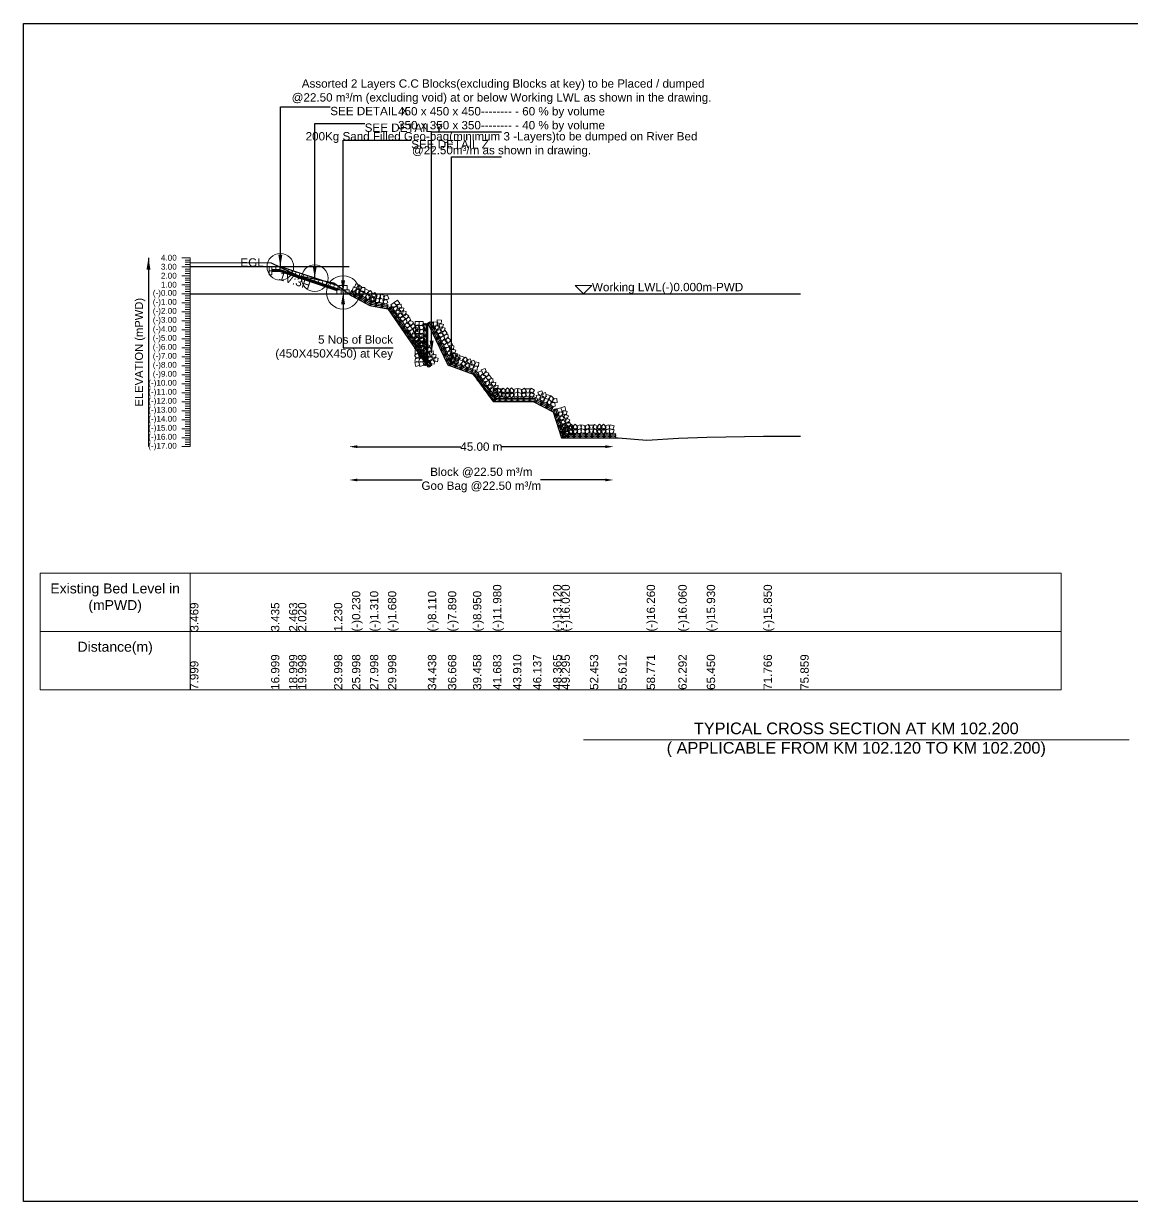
# Model space of a CAD drawing. Header units: inches. Extents: x 89000 to 845017, y -7071 to 0.
# Drawn here: x 430000 to 436658, y -7071 to 0 of the extents above; entities that cross this region are included whole.
import ezdxf

# ---------------------------------------------------------------- set-up
doc = ezdxf.new("R2010")
doc.units = ezdxf.units.IN
doc.header["$LTSCALE"] = 7
doc.header["$MEASUREMENT"] = 0
for name, color, linetype, lineweight in [('Cross section Data Border', 7, 'Continuous', 9), ('Cross Section Labels', 7, 'Continuous', 9), ('Existing_Bed_Level for Xsection', 7, 'Continuous', 25), ('Long Section Labels', 7, 'Continuous', 9)]:
    doc.layers.add(name, color=color, linetype=linetype, lineweight=lineweight)
doc.styles.get("Standard").update_dxf_attribs({"font": 'arial.ttf'})
doc.dimstyles.new('Appron Lebeling Style', dxfattribs={"dimtxt": 50, "dimasz": 50, "dimexe": 0.18, "dimexo": 0.0625, "dimgap": 0.09, "dimtad": 0, "dimtih": 1, "dimtoh": 1, "dimdec": 4, "dimzin": 0, "dimdsep": 46, "dimtxsty": 'Standard', "dimcen": 0.09, "dimse1": 1, "dimse2": 1, "dimadec": 0, "dimazin": 0, "dimtfac": 1, "dimtdec": 4, "dimtofl": 0, "dimtmove": 0, "dimatfit": 3, "dimfxl": 1, "dimtolj": 1, "dimtzin": 0, "dimarcsym": 0})
doc.dimstyles.get("Standard").update_dxf_attribs({"dimtxt": 0.18, "dimasz": 0.18, "dimexe": 0.18, "dimexo": 0.0625, "dimgap": 0.09, "dimtad": 0, "dimtih": 1, "dimtoh": 1, "dimdec": 4, "dimzin": 0, "dimdsep": 46, "dimtxsty": 'Standard', "dimcen": 0.09, "dimadec": 0, "dimazin": 0, "dimtfac": 1, "dimtdec": 4, "dimtofl": 0, "dimtmove": 0, "dimatfit": 3, "dimfxl": 1, "dimtolj": 1, "dimtzin": 0, "dimarcsym": 0})

# ---------------------------------------------------------------- blocks, each defined once
blk = doc.blocks.new('*D37')
at = {"layer": 'Cross Section Labels', "color": 0, "lineweight": -2, "transparency": 16777216}
for p, q in [((432004.9, -2540), (432625.2, -2540)), ((433492.7, -2540), (432872.4, -2540))]:
    blk.add_line(p, q, dxfattribs=at)
at = {"layer": 'Cross Section Labels', "color": 0, "transparency": 16777216}
for points in [[(432004.9, -2531.6), (432004.9, -2548.3), (431954.9, -2540)], [(433492.7, -2531.6), (433492.7, -2548.3), (433542.7, -2540)]]:
    blk.add_solid(points, dxfattribs=at)
at = {"layer": 'Defpoints', "color": 0, "transparency": 16777216}
for p in [(431954.9, -1622), (433542.7, -2487), (433542.7, -2540)]:
    blk.add_point(p, dxfattribs=at)
at = {"layer": 'Cross Section Labels', "color": 0, "transparency": 16777216, "insert": (432748.8, -2540), "char_height": 50, "attachment_point": 5}
blk.add_mtext('\\A1;45.00 m', dxfattribs=at)
blk = doc.blocks.new('*D38')
at = {"layer": 'Cross Section Labels', "color": 0, "lineweight": -2, "transparency": 16777216}
for p, q in [((432004.9, -2740), (432393.2, -2740)), ((433492.7, -2740), (433104.4, -2740))]:
    blk.add_line(p, q, dxfattribs=at)
at = {"layer": 'Cross Section Labels', "color": 0, "transparency": 16777216}
for points in [[(432004.9, -2731.6), (432004.9, -2748.3), (431954.9, -2740)], [(433492.7, -2731.6), (433492.7, -2748.3), (433542.7, -2740)]]:
    blk.add_solid(points, dxfattribs=at)
at = {"layer": 'Defpoints', "color": 0, "transparency": 16777216}
for p in [(431954.9, -1622), (433542.7, -2487), (433542.7, -2740)]:
    blk.add_point(p, dxfattribs=at)
at = {"layer": 'Cross Section Labels', "color": 0, "transparency": 16777216, "insert": (432748.8, -2740), "char_height": 50, "attachment_point": 5}
blk.add_mtext('\\A1;Block @22.50 m³/m ^JGoo Bag @22.50 m³/m ', dxfattribs=at)

msp = doc.modelspace()

# ---------------------------------------------------------------- linework, layer by layer
msp.add_lwpolyline([(430000, 0), (440000, 0), (440000, -7071), (430000, -7071)], close=True)
at = {"layer": 'Cross section Data Border'}
msp.add_lwpolyline([(430100, -3300), (436229.54, -3300), (436229.54, -4000), (430100, -4000)], close=True, dxfattribs=at)
for points in [[(431000, -3300), (431000, -4000)], [(430100, -3650), (436229.54, -3650)]]:
    msp.add_lwpolyline(points, dxfattribs=at)
at = {"layer": 'Cross Section Labels'}
msp.add_lwpolyline([(433362.91451, -1621.96), (433412.91451, -1571.96), (433312.91451, -1571.96)], close=True, dxfattribs=at)
msp.add_lwpolyline([(433362, -4300), (435000, -4300), (436638, -4300)], dxfattribs=at)
for centre, radius in [((431541.81451, -1459.96), 80), ((431748.36451, -1528.81), 80), ((431918.46451, -1613.86), 100)]:
    msp.add_circle(centre, radius, dxfattribs=at)
at = {"layer": 'Existing_Bed_Level for Xsection'}
for points in [[(431000, -1434.634), (431485.96333, -1436.47), (431593.95352, -1488.958), (431647.95111, -1512.88), (431863.93648, -1555.54), (431971.92667, -1634.38), (432079.91685, -1692.7), (432187.91203, -1712.68), (432427.70371, -2059.9), (432427.70371, -1847.68), (432427.70371, -1799.08), (432548.11279, -2048.02), (432698.77768, -2105.26), (432818.9363, -2268.88), (432939.15478, -2268.88), (433059.42444, -2268.88), (433179.73822, -2330.44), (433229.94517, -2487.04), (433400.4951, -2487.04), (433571.06924, -2487.04), (433741.66369, -2500), (433931.81675, -2489.2), (434102.32475, -2482.18), (434443.40813, -2477.86), (434664.40235, -2477.86)], [(431954.91451, -1459.96), (431000, -1459.96)], [(431894.16451, -1577.41), (431544.3085, -1460.79133), (431541.81451, -1459.96), (431539.18561, -1459.96), (431490.58561, -1459.96)], [(431490.58561, -1476.16), (431539.18561, -1476.16), (431894.16451, -1594.4863)], [(431490.58561, -1481.56), (431538.30931, -1481.56), (431886.60931, -1597.66)], [(431490.58561, -1486.96), (431537.43302, -1486.96), (431882.01451, -1601.8205)], [(431000, -1621.96), (434664.40235, -1621.96)]]:
    msp.add_lwpolyline(points, dxfattribs=at)
at = {"layer": 'Long Section Labels'}
for points in [[(431000, -1405.96), (430950, -1405.96)], [(431000, -2539.96), (431000, -2485.96), (431000, -2431.96), (431000, -2377.96), (431000, -2323.96), (431000, -2269.96), (431000, -2215.96), (431000, -2161.96), (431000, -2107.96), (431000, -2053.96), (431000, -1999.96), (431000, -1945.96), (431000, -1891.96), (431000, -1837.96), (431000, -1783.96), (431000, -1729.96), (431000, -1675.96), (431000, -1621.96), (431000, -1567.96), (431000, -1513.96), (431000, -1459.96), (431000, -1405.96)], [(431000, -1459.96), (430950, -1459.96)], [(431000, -1419.46), (430970, -1419.46)], [(431000, -1432.96), (430970, -1432.96)], [(431000, -1446.46), (430970, -1446.46)], [(431000, -1473.46), (430970, -1473.46)], [(431000, -1513.96), (430950, -1513.96)], [(431000, -1486.96), (430970, -1486.96)], [(431000, -1500.46), (430970, -1500.46)], [(431000, -1527.46), (430970, -1527.46)], [(431000, -1540.96), (430970, -1540.96)], [(431000, -1554.46), (430970, -1554.46)], [(431000, -1567.96), (430950, -1567.96)], [(431000, -1621.96), (430950, -1621.96)], [(431000, -1581.46), (430970, -1581.46)], [(431000, -1594.96), (430970, -1594.96)], [(431000, -1608.46), (430970, -1608.46)], [(431000, -1675.96), (430950, -1675.96)], [(431000, -1635.46), (430970, -1635.46)], [(431000, -1648.96), (430970, -1648.96)], [(431000, -1662.46), (430970, -1662.46)], [(431000, -1689.46), (430970, -1689.46)], [(431000, -1729.96), (430950, -1729.96)], [(431000, -1702.96), (430970, -1702.96)], [(431000, -1716.46), (430970, -1716.46)], [(431000, -1743.46), (430970, -1743.46)], [(431000, -1756.96), (430970, -1756.96)], [(431000, -1783.96), (430950, -1783.96)], [(431000, -1837.96), (430950, -1837.96)], [(431000, -1770.46), (430970, -1770.46)], [(431000, -1797.46), (430970, -1797.46)], [(431000, -1810.96), (430970, -1810.96)], [(431000, -1824.46), (430970, -1824.46)], [(431000, -1891.96), (430950, -1891.96)], [(431000, -1851.46), (430970, -1851.46)], [(431000, -1864.96), (430970, -1864.96)], [(431000, -1878.46), (430970, -1878.46)], [(431000, -1905.46), (430970, -1905.46)], [(431000, -1945.96), (430950, -1945.96)], [(431000, -1918.96), (430970, -1918.96)], [(431000, -1932.46), (430970, -1932.46)], [(431000, -1959.46), (430970, -1959.46)], [(431000, -1972.96), (430970, -1972.96)], [(431000, -1999.96), (430950, -1999.96)], [(431000, -1986.46), (430970, -1986.46)], [(431000, -2013.46), (430970, -2013.46)], [(431000, -2026.96), (430970, -2026.96)], [(431000, -2040.46), (430970, -2040.46)], [(431000, -2053.96), (430950, -2053.96)], [(431000, -2107.96), (430950, -2107.96)], [(431000, -2067.46), (430970, -2067.46)], [(431000, -2080.96), (430970, -2080.96)], [(431000, -2094.46), (430970, -2094.46)], [(431000, -2161.96), (430950, -2161.96)], [(431000, -2121.46), (430970, -2121.46)], [(431000, -2134.96), (430970, -2134.96)], [(431000, -2148.46), (430970, -2148.46)], [(431000, -2175.46), (430970, -2175.46)], [(431000, -2188.96), (430970, -2188.96)], [(431000, -2215.96), (430950, -2215.96)], [(431000, -2202.46), (430970, -2202.46)], [(431000, -2229.46), (430970, -2229.46)], [(431000, -2242.96), (430970, -2242.96)], [(431000, -2256.46), (430970, -2256.46)], [(431000, -2269.96), (430950, -2269.96)], [(431000, -2323.96), (430950, -2323.96)], [(431000, -2283.46), (430970, -2283.46)], [(431000, -2296.96), (430970, -2296.96)], [(431000, -2310.46), (430970, -2310.46)], [(431000, -2377.96), (430950, -2377.96)], [(431000, -2337.46), (430970, -2337.46)], [(431000, -2350.96), (430970, -2350.96)], [(431000, -2364.46), (430970, -2364.46)], [(431000, -2391.46), (430970, -2391.46)], [(431000, -2431.96), (430950, -2431.96)], [(431000, -2404.96), (430970, -2404.96)], [(431000, -2418.46), (430970, -2418.46)], [(431000, -2445.46), (430970, -2445.46)], [(431000, -2458.96), (430970, -2458.96)], [(431000, -2472.46), (430970, -2472.46)], [(431000, -2485.96), (430950, -2485.96)], [(431000, -2539.96), (430950, -2539.96)], [(431000, -2499.46), (430970, -2499.46)], [(431000, -2512.96), (430970, -2512.96)], [(431000, -2526.46), (430970, -2526.46)]]:
    msp.add_lwpolyline(points, dxfattribs=at)
for points in [[(431490.58561, -1459.96), (431474.38561, -1459.96), (431474.38561, -1484.26), (431490.58561, -1484.26)], [(431490.58561, -1484.26), (431474.38561, -1484.26), (431474.38561, -1508.56), (431490.58561, -1508.56)], [(431514.88561, -1459.96), (431490.58561, -1459.96), (431490.58561, -1476.16), (431514.88561, -1476.16)], [(431539.18561, -1459.96), (431514.88561, -1459.96), (431514.88561, -1476.16), (431539.18561, -1476.16)], [(431567.36151, -1468.47567), (431544.3085, -1460.79133), (431539.18561, -1476.16), (431562.23862, -1483.84433)], [(431590.41451, -1476.16), (431567.36151, -1468.47567), (431562.23862, -1483.84433), (431585.29162, -1491.52867)], [(431613.46752, -1483.84433), (431590.41451, -1476.16), (431585.29162, -1491.52867), (431608.34463, -1499.213)], [(431636.52052, -1491.52867), (431613.46752, -1483.84433), (431608.34463, -1499.213), (431631.39763, -1506.89734)], [(431659.57352, -1499.213), (431636.52052, -1491.52867), (431631.39763, -1506.89734), (431654.45063, -1514.58167)], [(431682.62653, -1506.89734), (431659.57352, -1499.213), (431654.45063, -1514.58167), (431677.50364, -1522.26601)], [(431705.67953, -1514.58167), (431682.62653, -1506.89734), (431677.50364, -1522.26601), (431700.55664, -1529.95034)], [(431728.73254, -1522.26601), (431705.67953, -1514.58167), (431700.55664, -1529.95034), (431723.60965, -1537.63468)], [(431751.78554, -1529.95034), (431728.73254, -1522.26601), (431723.60965, -1537.63468), (431746.66265, -1545.31901)], [(431774.83855, -1537.63468), (431751.78554, -1529.95034), (431746.66265, -1545.31901), (431769.71566, -1553.00335)], [(431797.89155, -1545.31901), (431774.83855, -1537.63468), (431769.71566, -1553.00335), (431792.76866, -1560.68768)], [(431820.94455, -1553.00335), (431797.89155, -1545.31901), (431792.76866, -1560.68768), (431815.82166, -1568.37202)], [(431843.99756, -1560.68768), (431820.94455, -1553.00335), (431815.82166, -1568.37202), (431838.87467, -1576.05635)], [(431867.05056, -1568.37202), (431843.99756, -1560.68768), (431838.87467, -1576.05635), (431861.92767, -1583.74069)], [(431890.10357, -1576.05635), (431867.05056, -1568.37202), (431861.92767, -1583.74069), (431884.98068, -1591.42502)], [(431906.31451, -1597.66), (431882.01451, -1597.66), (431882.01451, -1621.96), (431906.31451, -1621.96)], [(431918.46451, -1573.36), (431894.16451, -1573.36), (431894.16451, -1597.66), (431918.46451, -1597.66)], [(431930.61451, -1597.66), (431906.31451, -1597.66), (431906.31451, -1621.96), (431930.61451, -1621.96)], [(431942.76451, -1573.36), (431918.46451, -1573.36), (431918.46451, -1597.66), (431942.76451, -1597.66)], [(431954.91451, -1597.66), (431930.61451, -1597.66), (431930.61451, -1621.96), (431954.91451, -1621.96)], [(432003.84249, -1590.1123), (431981.17484, -1581.35629), (431972.41884, -1604.02394), (431995.08649, -1612.77995)], [(432018.1709, -1570.48612), (431995.50325, -1561.73012), (431986.74725, -1584.39777), (432009.4149, -1593.15377)], [(432021.50092, -1606.28373), (432003.84012, -1589.59283), (431987.14922, -1607.25363), (432004.81002, -1623.94453)], [(432033.04785, -1584.90247), (432015.38705, -1568.21157), (431998.69615, -1585.87237), (432016.35695, -1602.56327)], [(432037.51355, -1605.83224), (432013.22296, -1606.50839), (432013.89911, -1630.79898), (432038.1897, -1630.12283)], [(432049.06048, -1584.45098), (432024.76989, -1585.12713), (432025.44604, -1609.41772), (432049.73663, -1608.74157)], [(432063.55169, -1624.94537), (432042.17042, -1613.39844), (432030.62349, -1634.77971), (432052.00476, -1646.32664)], [(432075.09862, -1603.56411), (432053.71736, -1592.01718), (432042.17042, -1613.39844), (432063.55169, -1624.94537)], [(432085.18814, -1645.37312), (432072.4325, -1624.69019), (432051.74957, -1637.44582), (432064.50521, -1658.12876)], [(432096.73507, -1623.99186), (432083.97943, -1603.30892), (432063.2965, -1616.06456), (432076.05214, -1636.74749)], [(432109.56798, -1616.45956), (432086.28146, -1623.40421), (432093.22611, -1646.69072), (432116.51263, -1639.74607)], [(432122.37369, -1635.472), (432108.59565, -1615.45562), (432088.57927, -1629.23366), (432102.35731, -1649.25004)], [(432140.52346, -1623.70188), (432116.29936, -1625.62104), (432118.21852, -1649.84514), (432142.44262, -1647.92598)], [(432169.46194, -1635.45656), (432147.52787, -1624.99776), (432137.06906, -1646.93182), (432159.00313, -1657.39063)], [(432098.02105, -1637.84082), (432074.73453, -1644.78547), (432081.67918, -1668.07199), (432104.9657, -1661.12733)], [(432117.95301, -1659.3665), (432104.17497, -1639.35013), (432084.15859, -1653.12817), (432097.93663, -1673.14455)], [(432136.10277, -1647.59639), (432111.87868, -1649.51555), (432113.79784, -1673.73965), (432138.02194, -1671.82049)], [(432165.04125, -1659.35107), (432143.10719, -1648.89226), (432132.64838, -1670.82633), (432154.58245, -1681.28514)], [(432180.14099, -1654.0026), (432157.23254, -1662.10772), (432165.33766, -1685.01617), (432188.24611, -1676.91105)], [(432184.56168, -1630.10809), (432161.65322, -1638.21321), (432169.75834, -1661.12166), (432192.66679, -1653.01654)], [(432238.34048, -1694.47524), (432224.53171, -1674.48004), (432204.53651, -1688.28881), (432218.34528, -1708.28401)], [(432258.33567, -1680.66647), (432244.5269, -1660.67127), (432224.53171, -1674.48004), (432238.34048, -1694.47524)], [(432268.34006, -1708.6904), (432266.36441, -1684.47085), (432242.14486, -1686.4465), (432244.12051, -1710.66605)], [(432248.34487, -1722.49917), (432246.36922, -1698.27962), (432222.14966, -1700.25527), (432224.12531, -1724.47483)], [(432263.19866, -1721.61377), (432239.29739, -1717.22979), (432234.91341, -1741.13106), (432258.81468, -1745.51504)], [(432272.63471, -1765.50246), (432276.99966, -1741.59771), (432253.0949, -1737.23276), (432248.72996, -1761.13752)], [(432283.19386, -1707.805), (432259.29259, -1703.42102), (432254.90861, -1727.32229), (432278.80988, -1731.70627)], [(432293.79994, -1769.97263), (432275.2834, -1754.23644), (432259.54721, -1772.75299), (432278.06376, -1788.48917)], [(432292.62991, -1751.69369), (432296.99485, -1727.78894), (432273.0901, -1723.42399), (432268.72515, -1747.32875)], [(432313.79514, -1756.16386), (432295.2786, -1740.42767), (432279.54241, -1758.94421), (432298.05895, -1774.6804)], [(432326.00155, -1784.91472), (432317.84303, -1762.02523), (432294.95354, -1770.18375), (432303.11206, -1793.07324)], [(432306.00635, -1798.72349), (432297.84783, -1775.834), (432274.95835, -1783.99252), (432283.11687, -1806.88201)], [(432320.47873, -1805.5907), (432298.52862, -1795.16559), (432288.10351, -1817.1157), (432310.05362, -1827.54081)], [(432335.00188, -1834.44161), (432321.1931, -1814.44641), (432301.19791, -1828.25518), (432315.00668, -1848.25038)], [(432340.47392, -1791.78193), (432318.52382, -1781.35682), (432308.09871, -1803.30693), (432330.04882, -1813.73203)], [(432345.00627, -1862.46554), (432343.03061, -1838.24599), (432318.81106, -1840.22164), (432320.78671, -1864.44119)], [(432354.99707, -1820.63284), (432341.1883, -1800.63764), (432321.1931, -1814.44641), (432335.00188, -1834.44161)], [(432365.00146, -1848.65677), (432363.02581, -1824.43722), (432338.80626, -1826.41287), (432340.78191, -1850.63242)], [(432347.11917, -1819.78969), (432359.25657, -1840.84138), (432380.30826, -1828.70398), (432368.17086, -1807.65229)], [(432355.12535, -1833.66446), (432348.83134, -1857.1352), (432372.30208, -1863.42921), (432378.59609, -1839.95847)], [(432351.56371, -1787.79684), (432351.56371, -1812.09684), (432375.86371, -1812.09684), (432375.86371, -1787.79684)], [(432371.41917, -1819.78969), (432383.55657, -1840.84138), (432404.60826, -1828.70398), (432392.47086, -1807.65229)], [(432379.42535, -1833.66446), (432373.13134, -1857.1352), (432396.60208, -1863.42921), (432402.89609, -1839.95847)], [(432375.86371, -1787.79684), (432375.86371, -1812.09684), (432400.16371, -1812.09684), (432400.16371, -1787.79684)], [(432484.87518, -1815.89106), (432486.63509, -1791.65487), (432462.3989, -1789.89496), (432460.63899, -1814.13115)], [(432499.68916, -1817.29281), (432476.74226, -1809.2972), (432468.74666, -1832.2441), (432491.69356, -1840.23971)], [(432502.28675, -1862.1092), (432510.26408, -1839.15594), (432487.31082, -1831.1786), (432479.33349, -1854.13187)], [(432506.75062, -1805.31018), (432508.51053, -1781.074), (432484.27435, -1779.31409), (432482.51444, -1803.55028)], [(432521.56461, -1806.71194), (432498.61771, -1798.71633), (432490.6221, -1821.66323), (432513.569, -1829.65884)], [(432524.16219, -1851.52833), (432532.13952, -1828.57506), (432509.18626, -1820.59773), (432501.20893, -1843.55099)], [(432359.86006, -1861.58014), (432335.95879, -1857.19616), (432331.57481, -1881.09743), (432355.47608, -1885.48141)], [(432369.29611, -1905.46883), (432373.66106, -1881.56408), (432349.7563, -1877.19913), (432345.39136, -1901.10389)], [(432363.70687, -1879.96414), (432346.53102, -1897.15368), (432363.72056, -1914.32953), (432380.89641, -1897.13999)], [(432346.53102, -1921.43999), (432363.70687, -1938.62953), (432380.89641, -1921.45368), (432363.72056, -1904.26414)], [(432348.83134, -1864.25847), (432355.12535, -1887.72921), (432378.59609, -1881.4352), (432372.30208, -1857.96446)], [(432379.85525, -1847.77137), (432355.95398, -1843.38739), (432351.57001, -1867.28866), (432375.47128, -1871.67264)], [(432390.46134, -1909.939), (432371.9448, -1894.20281), (432356.20861, -1912.71935), (432374.72515, -1928.45554)], [(432389.29131, -1891.66006), (432393.65625, -1867.7553), (432369.7515, -1863.39036), (432365.38655, -1887.29511)], [(432388.00687, -1879.96414), (432370.83102, -1897.15368), (432388.02056, -1914.32953), (432405.19641, -1897.13999)], [(432370.83102, -1921.43999), (432388.00687, -1938.62953), (432405.19641, -1921.45368), (432388.02056, -1904.26414)], [(432373.13134, -1864.25847), (432379.42535, -1887.72921), (432402.89609, -1881.4352), (432396.60208, -1857.96446)], [(432410.45654, -1896.13023), (432391.93999, -1880.39404), (432376.20381, -1898.91058), (432394.72035, -1914.64677)], [(432422.66295, -1924.88108), (432414.50443, -1901.9916), (432391.61494, -1910.15012), (432399.77346, -1933.0396)], [(432522.51673, -1869.77061), (432506.63092, -1851.38227), (432488.24258, -1867.26808), (432504.12839, -1885.65642)], [(432530.17216, -1900.05266), (432525.61839, -1876.18316), (432501.74889, -1880.73693), (432506.30266, -1904.60643)], [(432543.42097, -1909.05696), (432523.32812, -1895.39067), (432509.66183, -1915.48352), (432529.75468, -1929.14981)], [(432544.39218, -1859.18974), (432528.50637, -1840.8014), (432510.11803, -1856.68721), (432526.00383, -1875.07555)], [(432552.04761, -1889.47179), (432547.49384, -1865.60229), (432523.62434, -1870.15605), (432528.1781, -1894.02556)], [(432565.29641, -1898.47609), (432545.20357, -1884.8098), (432531.53728, -1904.90265), (432551.63012, -1918.56894)], [(432575.22588, -1929.2121), (432564.645, -1907.33665), (432542.76956, -1917.91753), (432553.35043, -1939.79297)], [(432359.25657, -1929.15229), (432347.11917, -1950.20398), (432368.17086, -1962.34138), (432380.30826, -1941.28969)], [(432347.11917, -1989.88969), (432359.25657, -2010.94138), (432380.30826, -1998.80398), (432368.17086, -1977.75229)], [(432351.56371, -1957.89684), (432351.56371, -1982.19684), (432375.86371, -1982.19684), (432375.86371, -1957.89684)], [(432383.55657, -1929.15229), (432371.41917, -1950.20398), (432392.47086, -1962.34138), (432404.60826, -1941.28969)], [(432371.41917, -1989.88969), (432383.55657, -2010.94138), (432404.60826, -1998.80398), (432392.47086, -1977.75229)], [(432402.66775, -1938.68985), (432394.50923, -1915.80037), (432371.61975, -1923.95889), (432379.77827, -1946.84837)], [(432375.86371, -1957.89684), (432375.86371, -1982.19684), (432400.16371, -1982.19684), (432400.16371, -1957.89684)], [(432417.14013, -1945.55707), (432395.19002, -1935.13196), (432384.76491, -1957.08207), (432406.71502, -1967.50717)], [(432431.66327, -1974.40797), (432417.8545, -1954.41278), (432397.85931, -1968.22155), (432411.66808, -1988.21675)], [(432437.13532, -1931.7483), (432415.18522, -1921.32319), (432404.76011, -1943.2733), (432426.71021, -1953.6984)], [(432441.66766, -2002.43191), (432439.69201, -1978.21235), (432415.47246, -1980.18801), (432417.44811, -2004.40756)], [(432451.65847, -1960.5992), (432437.8497, -1940.60401), (432417.8545, -1954.41278), (432431.66327, -1974.40797)], [(432461.66286, -1988.62314), (432459.68721, -1964.40358), (432435.46765, -1966.37923), (432437.44331, -1990.59879)], [(432553.35043, -1939.79297), (432542.76956, -1917.91753), (432520.89411, -1928.4984), (432531.47498, -1950.37385)], [(432558.94128, -1969.01918), (432560.70119, -1944.78299), (432536.465, -1943.02309), (432534.7051, -1967.25927)], [(432573.75527, -1970.42093), (432550.80837, -1962.42532), (432542.81276, -1985.37223), (432565.75966, -1993.36783)], [(432580.81673, -1958.43831), (432582.57664, -1934.20212), (432558.34045, -1932.44221), (432556.58054, -1956.6784)], [(432595.63072, -1959.84006), (432572.68381, -1951.84445), (432564.68821, -1974.79135), (432587.63511, -1982.78696)], [(432601.07731, -1990.50235), (432581.37196, -1976.28303), (432567.15264, -1995.98839), (432586.858, -2010.2077)], [(432598.2283, -2004.65645), (432606.20563, -1981.70319), (432583.25237, -1973.72586), (432575.27504, -1996.67912)], [(432355.12535, -2003.76446), (432348.83134, -2027.2352), (432372.30208, -2033.52921), (432378.59609, -2010.05847)], [(432348.83134, -2034.35847), (432355.12535, -2057.82921), (432378.59609, -2051.5352), (432372.30208, -2028.06446)], [(432379.42535, -2003.76446), (432373.13134, -2027.2352), (432396.60208, -2033.52921), (432402.89609, -2010.05847)], [(432373.13134, -2034.35847), (432379.42535, -2057.82921), (432402.89609, -2051.5352), (432396.60208, -2028.06446)], [(432456.52146, -2001.54651), (432432.62019, -1997.16253), (432428.23621, -2021.0638), (432452.13748, -2025.44778)], [(432465.95751, -2045.4352), (432470.32245, -2021.53044), (432446.4177, -2017.1655), (432442.05276, -2041.07025)], [(432476.51665, -1987.73774), (432452.61538, -1983.35376), (432448.2314, -2007.25503), (432472.13267, -2011.63901)], [(432485.9527, -2031.62643), (432490.31765, -2007.72167), (432466.4129, -2003.35673), (432462.04795, -2027.26148)], [(432576.35285, -2015.23732), (432584.33018, -1992.28406), (432561.37692, -1984.30673), (432553.39959, -2007.25999)], [(432592.44719, -2013.21822), (432572.74183, -1998.99891), (432558.52252, -2018.70426), (432578.22788, -2032.92358)], [(432596.58283, -2022.89874), (432580.69702, -2004.5104), (432562.30868, -2020.3962), (432578.19449, -2038.78455)], [(432618.45828, -2012.31786), (432602.57247, -1993.92952), (432584.18413, -2009.81533), (432600.06994, -2028.20367)], [(432608.26085, -2010.66158), (432584.27094, -2014.53125), (432588.14061, -2038.52115), (432612.13052, -2034.65149)], [(432616.89097, -1987.94571), (432592.90107, -1991.81537), (432596.77073, -2015.80528), (432620.76064, -2011.93561)], [(432636.5896, -2026.17862), (432613.87373, -2017.54849), (432605.2436, -2040.26437), (432627.95948, -2048.89449)], [(432645.21973, -2003.46274), (432622.50385, -1994.83262), (432613.87373, -2017.54849), (432636.5896, -2026.17862)], [(432660.72817, -2043.57857), (432645.35943, -2024.75593), (432626.53679, -2040.12466), (432641.90552, -2058.94731)], [(432669.35829, -2020.8627), (432653.98956, -2002.04005), (432635.16691, -2017.40879), (432650.53565, -2036.23143)], [(432672.45717, -2034.42162), (432650.28823, -2044.37293), (432660.23954, -2066.54186), (432682.40847, -2056.59055)], [(432681.08729, -2011.70575), (432658.91836, -2021.65705), (432668.86966, -2043.82598), (432691.03859, -2033.87468)], [(432705.1292, -2065.20789), (432695.16025, -2043.04689), (432672.99925, -2053.01584), (432682.9682, -2075.17684)], [(432713.75933, -2042.49201), (432703.79037, -2020.33101), (432681.62937, -2030.29997), (432691.59833, -2052.46097)], [(432733.72417, -2034.16408), (432709.54819, -2031.71217), (432707.09628, -2055.88815), (432731.27226, -2058.34006)], [(432725.09405, -2056.87995), (432700.91806, -2054.42804), (432698.46616, -2078.60403), (432722.64214, -2081.05593)], [(432760.19031, -2107.32192), (432751.37075, -2084.67892), (432728.72775, -2093.49849), (432737.54732, -2116.14149)], [(432774.85595, -2113.7661), (432752.61245, -2103.9826), (432742.82895, -2126.2261), (432765.07245, -2136.0096)], [(432779.77621, -2092.9385), (432770.95664, -2070.29551), (432748.31365, -2079.11507), (432757.13322, -2101.75807)], [(432794.44184, -2099.38268), (432772.19835, -2089.59919), (432762.41485, -2111.84269), (432784.65835, -2121.62618)], [(432809.79642, -2127.79982), (432795.413, -2108.21393), (432775.82711, -2122.59734), (432790.21052, -2142.18324)], [(432790.21052, -2142.18324), (432775.82711, -2122.59734), (432756.24121, -2136.98076), (432770.62462, -2156.56665)], [(432801.02424, -2169.90493), (432798.34632, -2145.75294), (432774.19433, -2148.43086), (432776.87224, -2172.58285)], [(432815.84607, -2168.5887), (432791.8276, -2164.90042), (432788.13933, -2188.91889), (432812.15779, -2192.60716)], [(432820.61013, -2155.52152), (432817.93222, -2131.36952), (432793.78022, -2134.04744), (432796.45814, -2158.19943)], [(432826.55224, -2212.18496), (432830.22138, -2188.16356), (432806.19999, -2184.49442), (432802.53084, -2208.51581)], [(432835.43196, -2154.20528), (432811.4135, -2150.51701), (432807.72522, -2174.53547), (432831.74369, -2178.22374)], [(432837.92227, -2188.29546), (432816.87059, -2200.43285), (432829.00798, -2221.48454), (432850.05967, -2209.34715)], [(432846.13813, -2197.80154), (432849.80728, -2173.78015), (432825.78589, -2170.111), (432822.11674, -2194.1324)], [(432867.42422, -2201.6554), (432848.45865, -2186.46338), (432833.26663, -2205.42894), (432852.2322, -2220.62096)], [(432898.65967, -2200.43285), (432877.60798, -2188.29546), (432865.47059, -2209.34715), (432886.52227, -2221.48454)], [(432906.37197, -2187.70731), (432889.18244, -2204.88316), (432906.35829, -2222.07269), (432923.54782, -2204.89684)], [(432947.84782, -2204.88316), (432930.65829, -2187.70731), (432913.48244, -2204.89684), (432930.67197, -2222.07269)], [(432963.55349, -2190.00763), (432940.08276, -2196.30164), (432946.37677, -2219.77237), (432969.8475, -2213.47836)], [(432994.1475, -2196.30164), (432970.67677, -2190.00763), (432964.38276, -2213.47836), (432987.85349, -2219.77237)], [(433008.02227, -2188.29546), (432986.97059, -2200.43285), (432999.10798, -2221.48454), (433020.15967, -2209.34715)], [(433068.75967, -2200.43285), (433047.70798, -2188.29546), (433035.57059, -2209.34715), (433056.62227, -2221.48454)], [(432847.83832, -2216.03881), (432828.87276, -2200.84679), (432813.68074, -2219.81236), (432832.6463, -2235.00437)], [(432837.92227, -2212.59546), (432816.87059, -2224.73285), (432829.00798, -2245.78454), (432850.05967, -2233.64715)], [(432860.87423, -2244.42319), (432852.05466, -2221.7802), (432829.41166, -2230.59977), (432838.23123, -2253.24276)], [(432869.91513, -2192.74), (432845.61513, -2192.74), (432845.61513, -2217.04), (432869.91513, -2217.04)], [(432869.91513, -2217.04), (432845.61513, -2217.04), (432845.61513, -2241.34), (432869.91513, -2241.34)], [(432880.46012, -2230.03978), (432871.64055, -2207.39678), (432848.99756, -2216.21635), (432857.81713, -2238.85935)], [(432898.65967, -2224.73285), (432877.60798, -2212.59546), (432865.47059, -2233.64715), (432886.52227, -2245.78454)], [(432906.37197, -2212.00731), (432889.18244, -2229.18316), (432906.35829, -2246.37269), (432923.54782, -2229.19684)], [(432947.84782, -2229.18316), (432930.65829, -2212.00731), (432913.48244, -2229.19684), (432930.67197, -2246.37269)], [(432963.55349, -2214.30763), (432940.08276, -2220.60164), (432946.37677, -2244.07237), (432969.8475, -2237.77836)], [(432994.1475, -2220.60164), (432970.67677, -2214.30763), (432964.38276, -2237.77836), (432987.85349, -2244.07237)], [(433008.02227, -2212.59546), (432986.97059, -2224.73285), (432999.10798, -2245.78454), (433020.15967, -2233.64715)], [(433040.01513, -2192.74), (433015.71513, -2192.74), (433015.71513, -2217.04), (433040.01513, -2217.04)], [(433040.01513, -2217.04), (433015.71513, -2217.04), (433015.71513, -2241.34), (433040.01513, -2241.34)], [(433068.75967, -2224.73285), (433047.70798, -2212.59546), (433035.57059, -2233.64715), (433056.62227, -2245.78454)], [(433100.50627, -2226.01504), (433077.37993, -2233.47577), (433084.84066, -2256.60211), (433107.967, -2249.14138)], [(433111.57492, -2204.38231), (433088.44858, -2211.84304), (433095.90931, -2234.96937), (433119.03565, -2227.50865)], [(433129.60596, -2260.19785), (433122.12682, -2237.07746), (433099.00643, -2244.5566), (433106.48557, -2267.67699)], [(433140.67461, -2238.56512), (433133.19547, -2215.44473), (433110.07508, -2222.92387), (433117.55422, -2246.04426)], [(433150.36351, -2254.10905), (433126.6021, -2249.02128), (433121.51434, -2272.78269), (433145.27575, -2277.87046)], [(433161.43216, -2232.47632), (433137.67075, -2227.38855), (433132.58299, -2251.14996), (433156.3444, -2256.23773)], [(433174.73248, -2273.64777), (433156.70491, -2257.3537), (433140.41083, -2275.38127), (433158.4384, -2291.67534)], [(433185.80112, -2252.01504), (433167.77356, -2235.72097), (433151.47948, -2253.74854), (433169.50705, -2270.04261)], [(433201.79976, -2251.20761), (433177.53021, -2252.42371), (433178.74631, -2276.69326), (433203.01586, -2275.47716)], [(433190.73111, -2272.84034), (433166.46156, -2274.05644), (433167.67766, -2298.32599), (433191.94721, -2297.10989)], [(433233.8483, -2329.4137), (433226.42952, -2306.27387), (433203.28969, -2313.69265), (433210.70847, -2336.83248)], [(433235.29842, -2359.1345), (433240.42927, -2335.38235), (433216.67712, -2330.25151), (433211.54628, -2354.00366)], [(433256.98813, -2321.99492), (433249.56935, -2298.85509), (433226.42952, -2306.27387), (433233.8483, -2329.4137)], [(433258.43825, -2351.71572), (433263.5691, -2327.96358), (433239.81695, -2322.83273), (433234.68611, -2346.58488)], [(433249.77097, -2362.59348), (433228.1672, -2351.46842), (433217.04213, -2373.07219), (433238.6459, -2384.19725)], [(433246.07771, -2407.33291), (433257.18557, -2385.72028), (433235.57294, -2374.61242), (433224.46508, -2396.22505)], [(433265.03796, -2417.74724), (433251.87884, -2397.31864), (433231.45025, -2410.47775), (433244.60936, -2430.90635)], [(433272.9108, -2355.17471), (433251.30703, -2344.04964), (433240.18196, -2365.65341), (433261.78573, -2376.77848)], [(433269.21754, -2399.91413), (433280.3254, -2378.30151), (433258.71277, -2367.19365), (433247.60491, -2388.80627)], [(433288.17779, -2410.32846), (433275.01867, -2389.89986), (433254.59008, -2403.05898), (433267.74919, -2423.48758)], [(433251.13615, -2410.9), (433226.83615, -2410.9), (433226.83615, -2435.2), (433251.13615, -2435.2)], [(433251.13615, -2435.2), (433226.83615, -2435.2), (433226.83615, -2459.5), (433251.13615, -2459.5)], [(433268.38478, -2448.80214), (433267.21269, -2424.53042), (433242.94098, -2425.70251), (433244.11307, -2449.97423)], [(433280.24468, -2459.5702), (433262.2597, -2443.22913), (433245.91863, -2461.21412), (433263.90362, -2477.55518)], [(433279.88069, -2418.59285), (433258.829, -2406.45546), (433246.6916, -2427.50715), (433267.74329, -2439.64454)], [(433279.88069, -2442.89285), (433258.829, -2430.75546), (433246.6916, -2451.80715), (433267.74329, -2463.94454)], [(433291.52461, -2441.38336), (433290.35252, -2417.11165), (433266.08081, -2418.28374), (433267.2529, -2442.55545)], [(433303.38451, -2452.15142), (433285.39953, -2435.81036), (433269.05846, -2453.79534), (433287.04345, -2470.1364)], [(433287.59299, -2405.86731), (433270.40345, -2423.04316), (433287.5793, -2440.23269), (433304.76884, -2423.05684)], [(433287.59299, -2430.16731), (433270.40345, -2447.34316), (433287.5793, -2464.53269), (433304.76884, -2447.35684)], [(433329.06884, -2423.04316), (433311.8793, -2405.86731), (433294.70345, -2423.05684), (433311.89299, -2440.23269)], [(433329.06884, -2447.34316), (433311.8793, -2430.16731), (433294.70345, -2447.35684), (433311.89299, -2464.53269)], [(433344.77451, -2408.16763), (433321.30377, -2414.46164), (433327.59778, -2437.93237), (433351.06852, -2431.63836)], [(433344.77451, -2432.46763), (433321.30377, -2438.76164), (433327.59778, -2462.23237), (433351.06852, -2455.93836)], [(433375.36852, -2414.46164), (433351.89778, -2408.16763), (433345.60377, -2431.63836), (433369.07451, -2437.93237)], [(433375.36852, -2438.76164), (433351.89778, -2432.46763), (433345.60377, -2455.93836), (433369.07451, -2462.23237)], [(433389.24329, -2406.45546), (433368.1916, -2418.59285), (433380.329, -2439.64454), (433401.38069, -2427.50715)], [(433389.24329, -2430.75546), (433368.1916, -2442.89285), (433380.329, -2463.94454), (433401.38069, -2451.80715)], [(433421.23615, -2410.9), (433396.93615, -2410.9), (433396.93615, -2435.2), (433421.23615, -2435.2)], [(433421.23615, -2435.2), (433396.93615, -2435.2), (433396.93615, -2459.5), (433421.23615, -2459.5)], [(433449.98069, -2418.59285), (433428.929, -2406.45546), (433416.7916, -2427.50715), (433437.84329, -2439.64454)], [(433449.98069, -2442.89285), (433428.929, -2430.75546), (433416.7916, -2451.80715), (433437.84329, -2463.94454)], [(433457.69299, -2405.86731), (433440.50345, -2423.04316), (433457.6793, -2440.23269), (433474.86884, -2423.05684)], [(433457.69299, -2430.16731), (433440.50345, -2447.34316), (433457.6793, -2464.53269), (433474.86884, -2447.35684)], [(433499.16884, -2423.04316), (433481.9793, -2405.86731), (433464.80345, -2423.05684), (433481.99299, -2440.23269)], [(433499.16884, -2447.34316), (433481.9793, -2430.16731), (433464.80345, -2447.35684), (433481.99299, -2464.53269)], [(433514.87451, -2408.16763), (433491.40377, -2414.46164), (433497.69778, -2437.93237), (433521.16852, -2431.63836)], [(433514.87451, -2432.46763), (433491.40377, -2438.76164), (433497.69778, -2462.23237), (433521.16852, -2455.93836)], [(433545.46852, -2414.46164), (433521.99778, -2408.16763), (433515.70377, -2431.63836), (433539.17451, -2437.93237)], [(433545.46852, -2438.76164), (433521.99778, -2432.46763), (433515.70377, -2455.93836), (433539.17451, -2462.23237)]]:
    msp.add_lwpolyline(points, close=True, dxfattribs=at)
for centre, major_axis in [((431972.13564, -1628.84949), (14.51465, -10.59665)), ((431977.54859, -1621.43516), (14.51465, -10.59665)), ((431982.96154, -1614.02082), (14.51465, -10.59665)), ((432011.73651, -1629.79639), (15.81263, -8.5396)), ((432003.01217, -1645.95112), (15.81263, -8.5396)), ((432007.37434, -1637.87375), (15.81263, -8.5396)), ((432034.63743, -1663.03031), (15.81263, -8.5396)), ((432038.9996, -1654.95295), (15.81263, -8.5396)), ((432043.36178, -1646.87558), (15.81263, -8.5396)), ((432066.26269, -1680.10951), (15.81263, -8.5396)), ((432070.62487, -1672.03214), (15.81263, -8.5396)), ((432074.98704, -1663.95477), (15.81263, -8.5396)), ((432098.39791, -1691.45126), (17.67132, -3.26934)), ((432100.06795, -1682.42444), (17.67132, -3.26934)), ((432101.73798, -1673.39763), (17.67132, -3.26934)), ((432133.74055, -1697.98994), (17.67132, -3.26934)), ((432135.41058, -1688.96312), (17.67132, -3.26934)), ((432137.08062, -1679.93631), (17.67132, -3.26934)), ((432170.75322, -1695.5018), (17.67132, -3.26934)), ((432172.42325, -1686.47499), (17.67132, -3.26934)), ((432215.85723, -1712.75855), (10.21235, -14.78756)), ((432169.08318, -1704.52861), (17.67132, -3.26934)), ((432200.74975, -1723.19185), (10.21235, -14.78756)), ((432208.30349, -1717.9752), (10.21235, -14.78756)), ((432221.17446, -1752.76696), (10.21235, -14.78756)), ((432228.7282, -1747.55031), (10.21235, -14.78756)), ((432236.28194, -1742.33367), (10.21235, -14.78756)), ((432241.59916, -1782.34208), (10.21235, -14.78756)), ((432249.1529, -1777.12543), (10.21235, -14.78756)), ((432256.70664, -1771.90878), (10.21235, -14.78756)), ((432262.02387, -1811.91719), (10.21235, -14.78756)), ((432269.57761, -1806.70055), (10.21235, -14.78756)), ((432277.13135, -1801.4839), (10.21235, -14.78756)), ((432282.44858, -1841.49231), (10.21235, -14.78756)), ((432290.00232, -1836.27566), (10.21235, -14.78756)), ((432297.55606, -1831.05901), (10.21235, -14.78756)), ((432404.75371, -1818.96564), (0, 17.9712)), ((432404.75371, -1854.90804), (0, 17.9712)), ((432413.93371, -1818.96564), (0, 17.9712)), ((432413.93371, -1854.90804), (0, 17.9712)), ((432423.11371, -1818.96564), (0, 17.9712)), ((432423.11371, -1854.90804), (0, 17.9712)), ((432438.82729, -1811.53608), (7.82514, -16.17811)), ((432447.09135, -1807.53886), (7.82514, -16.17811)), ((432454.47757, -1843.89229), (7.82514, -16.17811)), ((432455.3554, -1803.54164), (7.82514, -16.17811)), ((432462.74163, -1839.89507), (7.82514, -16.17811)), ((432471.00569, -1835.89786), (7.82514, -16.17811)), ((432302.87328, -1871.06742), (10.21235, -14.78756)), ((432310.42702, -1865.85078), (10.21235, -14.78756)), ((432317.98076, -1860.63413), (10.21235, -14.78756)), ((432323.29799, -1900.64254), (10.21235, -14.78756)), ((432330.85173, -1895.42589), (10.21235, -14.78756)), ((432338.40547, -1890.20925), (10.21235, -14.78756)), ((432351.27644, -1925.00101), (10.21235, -14.78756)), ((432358.83018, -1919.78436), (10.21235, -14.78756)), ((432404.75371, -1890.85044), (0, 17.9712)), ((432404.75371, -1926.79284), (0, 17.9712)), ((432413.93371, -1890.85044), (0, 17.9712)), ((432413.93371, -1926.79284), (0, 17.9712)), ((432423.11371, -1890.85044), (0, 17.9712)), ((432423.11371, -1926.79284), (0, 17.9712)), ((432470.12786, -1876.24851), (7.82514, -16.17811)), ((432478.39192, -1872.25129), (7.82514, -16.17811)), ((432485.77815, -1908.60472), (7.82514, -16.17811)), ((432486.65597, -1868.25407), (7.82514, -16.17811)), ((432494.0422, -1904.60751), (7.82514, -16.17811)), ((432502.30626, -1900.61029), (7.82514, -16.17811)), ((432343.7227, -1930.21766), (10.21235, -14.78756)), ((432364.1474, -1959.79277), (10.21235, -14.78756)), ((432371.70115, -1954.57612), (10.21235, -14.78756)), ((432379.25489, -1949.35948), (10.21235, -14.78756)), ((432384.57211, -1989.36789), (10.21235, -14.78756)), ((432392.12585, -1984.15124), (10.21235, -14.78756)), ((432399.67959, -1978.93459), (10.21235, -14.78756)), ((432404.75371, -1962.73524), (0, 17.9712)), ((432413.93371, -1962.73524), (0, 17.9712)), ((432423.11371, -1962.73524), (0, 17.9712)), ((432501.42843, -1940.96094), (7.82514, -16.17811)), ((432509.69249, -1936.96372), (7.82514, -16.17811)), ((432517.07872, -1973.31716), (7.82514, -16.17811)), ((432517.95655, -1932.9665), (7.82514, -16.17811)), ((432525.34277, -1969.31994), (7.82514, -16.17811)), ((432533.60683, -1965.32272), (7.82514, -16.17811)), ((432404.99682, -2018.943), (10.21235, -14.78756)), ((432404.75371, -1998.67764), (0, 17.9712)), ((432404.75371, -2034.62004), (0, 17.9712)), ((432412.55056, -2013.72635), (10.21235, -14.78756)), ((432420.1043, -2008.50971), (10.21235, -14.78756)), ((432413.93371, -1998.67764), (0, 17.9712)), ((432413.93371, -2034.62004), (0, 17.9712)), ((432425.42153, -2048.51812), (10.21235, -14.78756)), ((432423.11371, -1998.67764), (0, 17.9712)), ((432423.11371, -2034.62004), (0, 17.9712)), ((432432.97527, -2043.30147), (10.21235, -14.78756)), ((432440.52901, -2038.08482), (10.21235, -14.78756)), ((432532.729, -2005.67337), (7.82514, -16.17811)), ((432540.99306, -2001.67615), (7.82514, -16.17811)), ((432548.37929, -2038.02959), (7.82514, -16.17811)), ((432549.25712, -1997.67893), (7.82514, -16.17811)), ((432556.64334, -2034.03237), (7.82514, -16.17811)), ((432564.9074, -2030.03515), (7.82514, -16.17811)), ((432575.04339, -2053.34127), (16.79965, -6.38246)), ((432578.30366, -2044.75972), (16.79965, -6.38246)), ((432581.56393, -2036.17817), (16.79965, -6.38246)), ((432611.90296, -2057.52463), (16.79965, -6.38246)), ((432615.16323, -2048.94308), (16.79965, -6.38246)), ((432608.64269, -2066.10619), (16.79965, -6.38246)), ((432642.24199, -2078.8711), (16.79965, -6.38246)), ((432645.50226, -2070.28955), (16.79965, -6.38246)), ((432648.76253, -2061.70799), (16.79965, -6.38246)), ((432675.8413, -2091.63601), (16.79965, -6.38246)), ((432679.10156, -2083.05446), (16.79965, -6.38246)), ((432682.36183, -2074.47291), (16.79965, -6.38246)), ((432708.19669, -2110.33131), (10.63734, -14.48486)), ((432715.5958, -2104.89758), (10.63734, -14.48486)), ((432722.99492, -2099.46384), (10.63734, -14.48486)), ((432736.87047, -2133.86729), (10.63734, -14.48486)), ((432744.26959, -2128.43356), (10.63734, -14.48486)), ((432729.47136, -2139.30103), (10.63734, -14.48486)), ((432750.74603, -2168.27074), (10.63734, -14.48486)), ((432758.14514, -2162.83701), (10.63734, -14.48486)), ((432765.54426, -2157.40328), (10.63734, -14.48486)), ((432772.0207, -2197.24046), (10.63734, -14.48486)), ((432779.41981, -2191.80673), (10.63734, -14.48486)), ((432786.81893, -2186.37299), (10.63734, -14.48486)), ((432793.29537, -2226.21018), (10.63734, -14.48486)), ((432800.69448, -2220.77644), (10.63734, -14.48486)), ((432808.0936, -2215.34271), (10.63734, -14.48486)), ((432814.57004, -2255.1799), (10.63734, -14.48486)), ((432821.96915, -2249.74616), (10.63734, -14.48486)), ((432829.36827, -2244.31243), (10.63734, -14.48486)), ((432841.25193, -2245.93), (17.9712, 0)), ((432841.25193, -2255.11), (17.9712, 0)), ((432841.25193, -2264.29), (17.9712, 0)), ((432877.19433, -2245.93), (17.9712, 0)), ((432877.19433, -2255.11), (17.9712, 0)), ((432877.19433, -2264.29), (17.9712, 0)), ((432913.13673, -2245.93), (17.9712, 0)), ((432913.13673, -2255.11), (17.9712, 0)), ((432913.13673, -2264.29), (17.9712, 0)), ((432949.07913, -2245.93), (17.9712, 0)), ((432949.07913, -2255.11), (17.9712, 0)), ((432949.07913, -2264.29), (17.9712, 0)), ((432985.02153, -2245.93), (17.9712, 0)), ((432985.02153, -2255.11), (17.9712, 0)), ((432985.02153, -2264.29), (17.9712, 0)), ((433020.96393, -2245.93), (17.9712, 0)), ((433020.96393, -2255.11), (17.9712, 0)), ((433020.96393, -2264.29), (17.9712, 0)), ((433056.90633, -2245.93), (17.9712, 0)), ((433056.90633, -2255.11), (17.9712, 0)), ((433056.90633, -2264.29), (17.9712, 0)), ((433095.45217, -2271.84621), (15.99861, -8.18588)), ((433099.63366, -2263.67385), (15.99861, -8.18588)), ((433091.27068, -2280.01858), (15.99861, -8.18588)), ((433123.2679, -2296.39034), (15.99861, -8.18588)), ((433127.44938, -2288.21797), (15.99861, -8.18588)), ((433131.63087, -2280.04561), (15.99861, -8.18588)), ((433155.26511, -2312.7621), (15.99861, -8.18588)), ((433159.4466, -2304.58974), (15.99861, -8.18588)), ((433163.62809, -2296.41737), (15.99861, -8.18588)), ((433185.9724, -2334.85056), (5.4866, -17.11319)), ((433194.71411, -2332.04791), (5.4866, -17.11319)), ((433203.45583, -2329.24526), (5.4866, -17.11319)), ((433196.9456, -2369.07694), (5.4866, -17.11319)), ((433205.68731, -2366.27429), (5.4866, -17.11319)), ((433207.91879, -2403.30332), (5.4866, -17.11319)), ((433214.42902, -2363.47164), (5.4866, -17.11319)), ((433216.66051, -2400.50067), (5.4866, -17.11319)), ((433225.40222, -2397.69802), (5.4866, -17.11319)), ((433218.89199, -2437.5297), (5.4866, -17.11319)), ((433227.6337, -2434.72705), (5.4866, -17.11319)), ((433229.86518, -2471.75608), (5.4866, -17.11319)), ((433236.37542, -2431.9244), (5.4866, -17.11319)), ((433238.6069, -2468.95343), (5.4866, -17.11319)), ((433251.30895, -2464.09), (17.9712, 0)), ((433251.30895, -2473.27), (17.9712, 0)), ((433247.34861, -2466.15078), (5.4866, -17.11319)), ((433287.25135, -2464.09), (17.9712, 0)), ((433287.25135, -2473.27), (17.9712, 0)), ((433323.19375, -2464.09), (17.9712, 0)), ((433323.19375, -2473.27), (17.9712, 0)), ((433359.13615, -2464.09), (17.9712, 0)), ((433359.13615, -2473.27), (17.9712, 0)), ((433395.07855, -2464.09), (17.9712, 0)), ((433395.07855, -2473.27), (17.9712, 0)), ((433431.02095, -2464.09), (17.9712, 0)), ((433431.02095, -2473.27), (17.9712, 0)), ((433466.96335, -2464.09), (17.9712, 0)), ((433466.96335, -2473.27), (17.9712, 0)), ((433502.90575, -2464.09), (17.9712, 0)), ((433502.90575, -2473.27), (17.9712, 0)), ((433538.84815, -2464.09), (17.9712, 0)), ((433538.84815, -2473.27), (17.9712, 0)), ((433251.30895, -2482.45), (17.9712, 0)), ((433287.25135, -2482.45), (17.9712, 0)), ((433323.19375, -2482.45), (17.9712, 0)), ((433359.13615, -2482.45), (17.9712, 0)), ((433395.07855, -2482.45), (17.9712, 0)), ((433431.02095, -2482.45), (17.9712, 0)), ((433466.96335, -2482.45), (17.9712, 0)), ((433502.90575, -2482.45), (17.9712, 0)), ((433538.84815, -2482.45), (17.9712, 0))]:
    msp.add_ellipse(centre, major_axis=major_axis, ratio=0.255, dxfattribs=at)

# ---------------------------------------------------------------- texts
at = {"layer": 'Cross section Data Border', "char_height": 60, "width": 800, "attachment_point": 5}
for s, insert in [('Existing Bed Level in (mPWD)', (430550, -3450)), ('Distance(m)', (430550, -3750))]:
    msp.add_mtext(s, dxfattribs=dict(at, insert=insert))
at = {"layer": 'Cross Section Labels'}
for s, insert, char_height, attachment_point in [(' Assorted 2 Layers C.C Blocks(excluding Blocks at key) to be Placed / dumped^J@22.50 m³/m (excluding void) at or below Working LWL as shown in the drawing.^J450 x 450 x 450-------- - 60 % by volume^J350 x 350 x 350-------- - 40 % by volume', (432870.02193, -650), 50, 8), ('SEE DETAIL X', (431841.81451, -500), 50, 1), ('SEE DETAIL Y', (432048.36451, -600), 50, 1), ('200Kg Sand Filled Geo-bag(minimum 3 -Layers)to be dumped on River Bed^J@22.50m³/m as shown in drawing.', (432870.02193, -800), 50, 8), ('SEE DETAIL Z', (432327.81451, -700), 50, 1), ('EGL', (431441.98561, -1459.96), 50, 9), ('Working LWL(-)0.000m-PWD', (433412.91451, -1621.96), 50, 7), ('5 Nos of Block ^J(450X450X450) at Key', (432218.46451, -1945.96), 50, 6), ('TYPICAL CROSS SECTION AT KM 102.200^J( APPLICABLE FROM KM 102.120 TO KM 102.200)', (435000, -4300), 70, 5)]:
    msp.add_mtext(s, dxfattribs=dict(at, insert=insert, char_height=char_height, attachment_point=attachment_point))
at = {"layer": 'Cross Section Labels', "insert": (431636.55136, -1519.99945), "char_height": 50, "attachment_point": 2, "rotation": 341.565051177}
msp.add_mtext('1V:3H', dxfattribs=at)
at = {"layer": 'Long Section Labels', "char_height": 35, "attachment_point": 6}
for s, insert in [('4.00', (430920, -1405.96)), ('3.00', (430920, -1459.96)), ('2.00', (430920, -1513.96)), ('1.00', (430920, -1567.96)), ('(-)0.00', (430920, -1621.96)), ('(-)1.00', (430920, -1675.96)), ('(-)2.00', (430920, -1729.96)), ('(-)3.00', (430920, -1783.96)), ('(-)4.00', (430920, -1837.96)), ('(-)5.00', (430920, -1891.96)), ('(-)6.00', (430920, -1945.96)), ('(-)7.00', (430920, -1999.96)), ('(-)8.00', (430920, -2053.96)), ('(-)9.00', (430920, -2107.96)), ('(-)10.00', (430920, -2161.96)), ('(-)11.00', (430920, -2215.96)), ('(-)12.00', (430920, -2269.96)), ('(-)13.00', (430920, -2323.96)), ('(-)14.00', (430920, -2377.96)), ('(-)15.00', (430920, -2431.96)), ('(-)16.00', (430920, -2485.96)), ('(-)17.00', (430920, -2539.96))]:
    msp.add_mtext(s, dxfattribs=dict(at, insert=insert))
at = {"layer": 'Long Section Labels', "rotation": 90}
for s, insert, char_height, attachment_point in [('ELEVATION (mPWD)', (430700, -1972.96), 48, 5), ('(-)11.980', (432818.9363, -3650), 50, 1), ('(-)11.980', (432818.9363, -3650), 50, 1), ('(-)11.980', (432818.9363, -3650), 50, 1), ('(-)13.120', (433179.73822, -3650), 50, 1), ('(-)16.020', (433229.94517, -3650), 50, 1), ('(-)16.020', (433229.94517, -3650), 50, 1), ('(-)16.020', (433229.94517, -3650), 50, 1), ('(-)16.260', (433741.66369, -3650), 50, 1), ('(-)16.060', (433931.81675, -3650), 50, 1), ('(-)15.930', (434102.32475, -3650), 50, 1), ('(-)15.850', (434443.40813, -3650), 50, 1), ('(-)15.850', (434443.40813, -3650), 50, 1), ('(-)0.230', (431971.92667, -3650), 50, 1), ('(-)1.310', (432079.91685, -3650), 50, 1), ('(-)1.680', (432187.91203, -3650), 50, 1), ('(-)8.110', (432427.70371, -3650), 50, 1), ('(-)7.890', (432548.11279, -3650), 50, 1), ('(-)8.950', (432698.77768, -3650), 50, 1), ('3.469', (431000, -3650), 50, 1), ('3.435', (431485.96333, -3650), 50, 1), ('2.463', (431593.95352, -3650), 50, 1), ('2.020', (431647.95111, -3650), 50, 1), ('1.230', (431863.93648, -3650), 50, 1), ('16.999', (431485.96333, -4000), 50, 1), ('18.999', (431593.95352, -4000), 50, 1), ('19.998', (431647.95111, -4000), 50, 1), ('23.998', (431863.93648, -4000), 50, 1), ('25.998', (431971.92667, -4000), 50, 1), ('27.998', (432079.91685, -4000), 50, 1), ('29.998', (432187.91203, -4000), 50, 1), ('34.438', (432427.70371, -4000), 50, 1), ('34.438', (432427.70371, -4000), 50, 1), ('34.438', (432427.70371, -4000), 50, 1), ('36.668', (432548.11279, -4000), 50, 1), ('39.458', (432698.77768, -4000), 50, 1), ('41.683', (432818.9363, -4000), 50, 1), ('43.910', (432939.15478, -4000), 50, 1), ('46.137', (433059.42444, -4000), 50, 1), ('48.365', (433179.73822, -4000), 50, 1), ('49.295', (433229.94517, -4000), 50, 1), ('52.453', (433400.4951, -4000), 50, 1), ('55.612', (433571.06924, -4000), 50, 1), ('58.771', (433741.66369, -4000), 50, 1), ('62.292', (433931.81675, -4000), 50, 1), ('65.450', (434102.32475, -4000), 50, 1), ('71.766', (434443.40813, -4000), 50, 1), ('75.859', (434664.40235, -4000), 50, 1), ('7.999', (431000, -4000), 50, 1)]:
    msp.add_mtext(s, dxfattribs=dict(at, insert=insert, char_height=char_height, attachment_point=attachment_point))

# ---------------------------------------------------------------- dimensions: what is measured, and where the dimension line sits
at = {"layer": 'Cross Section Labels'}
for base, text, picture, middle in [((433542.73615, -2539.96), '45.00 m', '*D37', (432748.82533, -2539.96)), ((433542.73615, -2739.96), 'Block @22.50 m³/m ^JGoo Bag @22.50 m³/m ', '*D38', (432748.82533, -2739.96))]:
    dim = msp.add_linear_dim(base=base, p1=(431954.91451, -1621.96), p2=(433542.73615, -2487.04), text=text, dimstyle='Appron Lebeling Style', dxfattribs=at)
    dim.commit()
    dim.dimension.update_dxf_attribs({"geometry": picture, "text_midpoint": middle})

# ---------------------------------------------------------------- leaders
at = {"layer": 'Cross Section Labels', "annotation_type": 0, "has_hookline": 1}
for points, hookline_direction, text_width in [([(431541.81451, -1459.96), (431541.81451, -500), (431841.72451, -500)], 0, 466.13233), ([(431748.36451, -1528.81), (431748.36451, -600), (432048.27451, -600)], 0, 466.03001), ([(431918.46451, -1613.86), (431918.46451, -700), (432327.72451, -700)], 0, 460.91405), ([(432450.27151, -1976.32284), (432450.27151, -650), (432869.93193, -650)], 0, 2510.77763), ([(432570.02193, -2046.73141), (432570.02193, -800), (432869.93193, -800)], 0, 2345.7367), ([(431918.46451, -1613.86), (431918.46451, -1945.96), (432218.55451, -1945.96)], 1, 701.90996)]:
    msp.add_leader(points, dimstyle='Standard', override={"dimasz": 72}, dxfattribs=dict(at, hookline_direction=hookline_direction, text_width=text_width))
at = {"layer": 'Long Section Labels'}
msp.add_leader([(430750, -1405.96), (430750, -2539.96)], dimstyle='Standard', override={"dimasz": 72}, dxfattribs=at)

doc.saveas('drawing.dxf')
